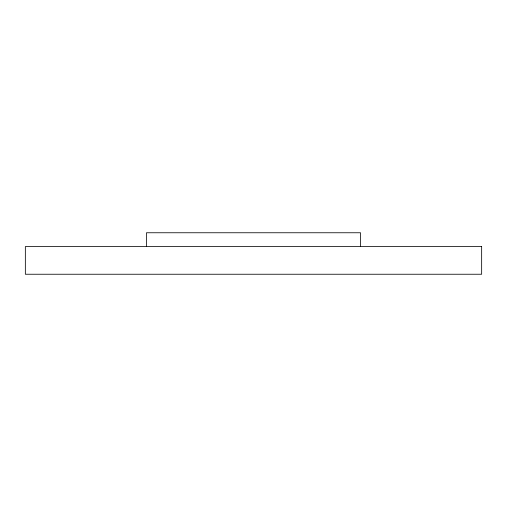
<?xml version="1.0" encoding="UTF-8"?>
<svg xmlns="http://www.w3.org/2000/svg" width="507" height="507" viewBox="0 0 507 507"><rect width="100%" height="100%" fill="white"/><g stroke="black" fill="none" stroke-linecap="round" stroke-linejoin="round"><path stroke-width="0.76" d="M360.528 246.586L360.528 232.757L146.472 232.757L146.472 246.586M481.65 246.586L25.35 246.586L25.35 274.243L481.65 274.243L481.65 246.586"/></g></svg>
